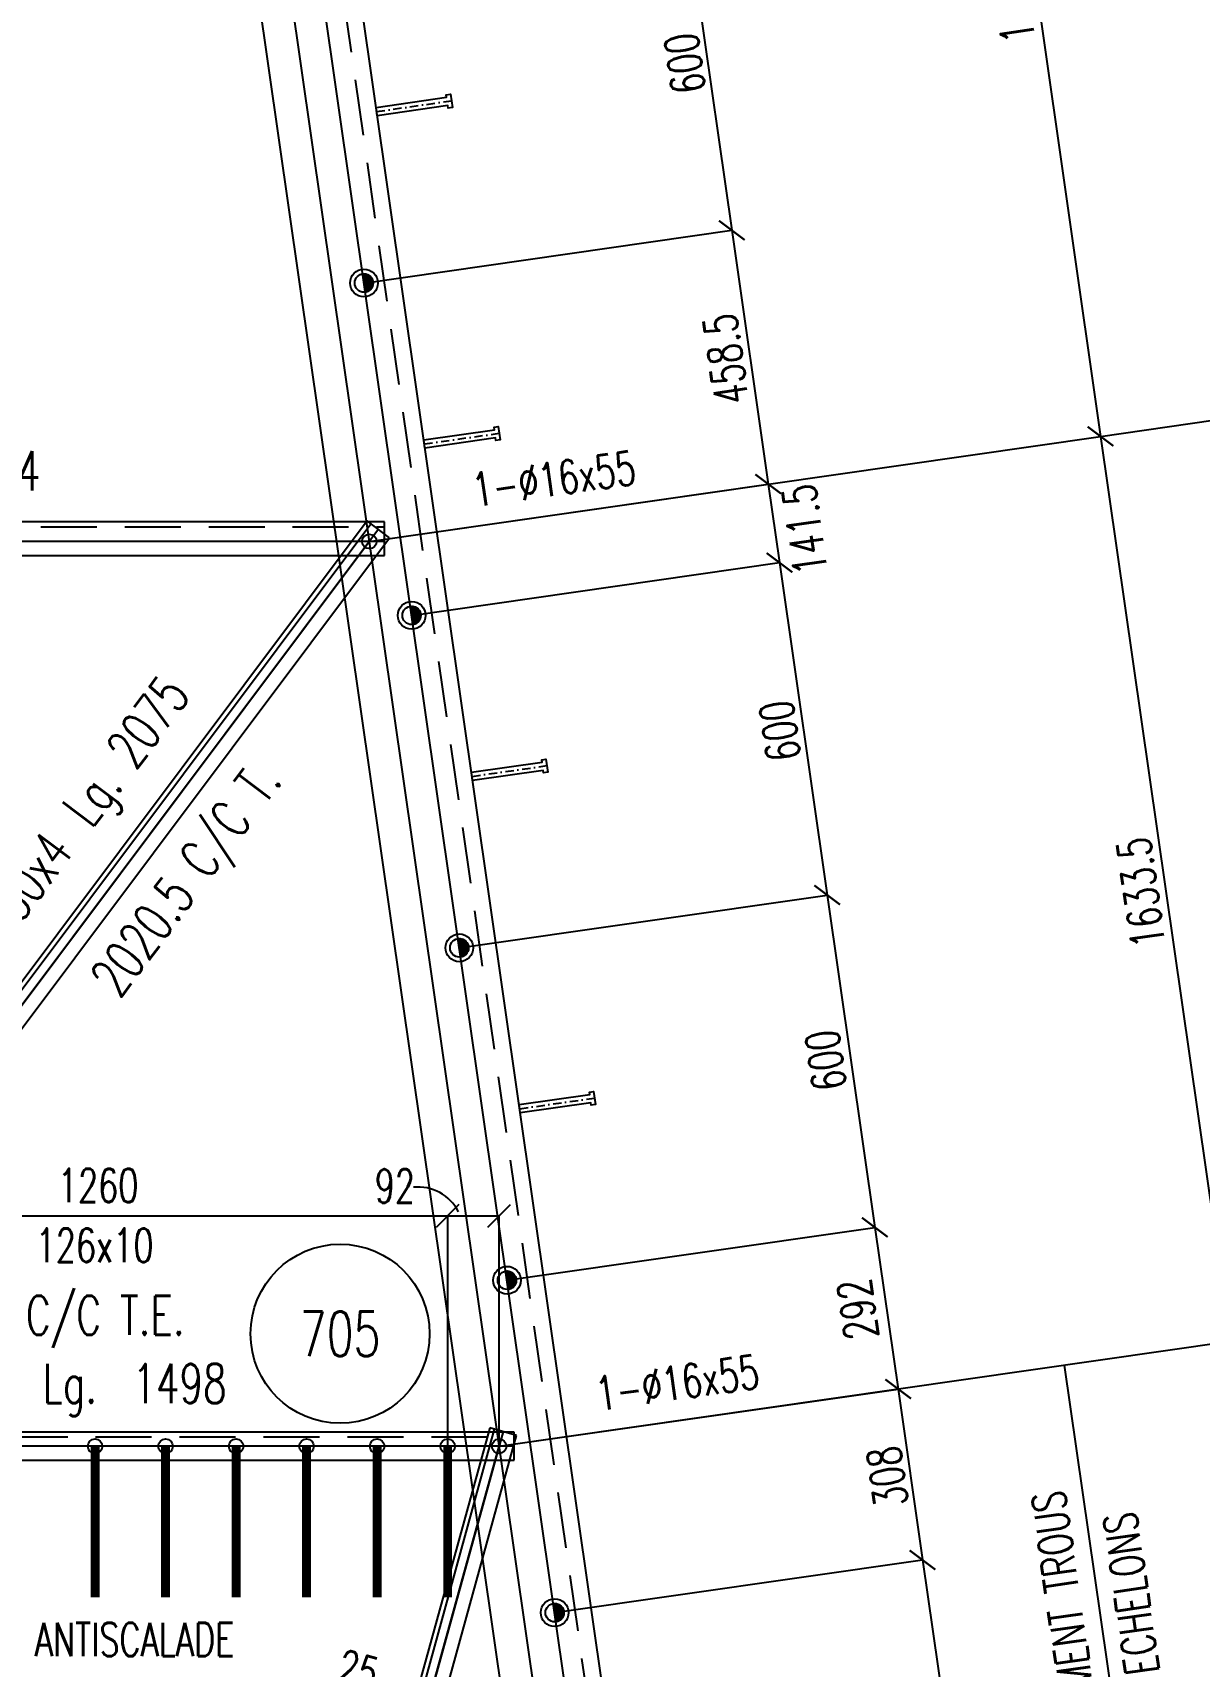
# Model space of a CAD drawing. Extents: x 125938 to 142158, y -59241 to -47761.
# Drawn here: x 133709 to 135794, y -54515 to -51596 of the extents above; entities that cross this region are included whole.
import ezdxf
from ezdxf.enums import TextEntityAlignment as Align

# ---------------------------------------------------------------- set-up
doc = ezdxf.new("R2010")
doc.units = 0
doc.header["$LTSCALE"] = 200
doc.header["$MEASUREMENT"] = 0
doc.linetypes.add('DASHDOT', pattern=[1, 0.5, -0.25, 0, -0.25])
doc.linetypes.add('DASHED', pattern=[0.75, 0.5, -0.25])
doc.layers.get('0').update_dxf_attribs({"linetype": 'CONTINUOUS'})
doc.layers.get('DEFPOINTS').update_dxf_attribs({"linetype": 'CONTINUOUS'})
for name, color, linetype in [('ASSI', 3, 'CONTINUOUS'), ('BOLLINI_1', 7, 'CONTINUOUS'), ('Echelon', 3, 'CONTINUOUS'), ('FORI', 2, 'CONTINUOUS'), ('LINEA_ANG', 2, 'CONTINUOUS'), ('LS', 7, 'CONTINUOUS'), ('MZ', 6, 'DASHDOT'), ('QT_MAL', 7, 'CONTINUOUS'), ('QT_MPR', 7, 'CONTINUOUS'), ('QT_MSP', 7, 'CONTINUOUS'), ('TRAT-Y', 7, 'DASHED')]:
    doc.layers.add(name, color=color, linetype=linetype)
doc.styles.add('QUOTE', font='ROMANS8.SHX', dxfattribs={"width": 0.7})
doc.styles.add('RQL', font='ROMANS8.SHX', dxfattribs={"width": 0.7})
doc.styles.add('RS', font='ROMANS8.shx', dxfattribs={"width": 0.7})
doc.styles.get("Standard").update_dxf_attribs({"font": 'ROMANS8.SHX', "width": 0.7})
doc.dimstyles.new('FRECCE1', dxfattribs={"dimtxt": 60, "dimasz": 6.66, "dimexe": 0, "dimexo": 0, "dimgap": 1, "dimtad": 1, "dimdec": 0, "dimzin": 0, "dimdsep": 46, "dimtxsty": 'RS', "dimblk1": 'QUOTP', "dimblk2": 'QUOTF', "dimsah": 1, "dimcen": 0, "dimclrd": 2, "dimclre": 2, "dimclrt": 7, "dimadec": 0, "dimazin": 0, "dimtfac": 1, "dimtdec": 0, "dimtix": 1, "dimtmove": 2, "dimatfit": 3, "dimldrblk": 'QUOTP', "dimfxl": 1, "dimtolj": 1, "dimtzin": 0, "dimarcsym": 0})
doc.dimstyles.new('TRATTO_20', dxfattribs={"dimscale": 0, "dimtxt": 60, "dimasz": 40, "dimexe": 0, "dimexo": 0, "dimgap": 10, "dimtad": 1, "dimrnd": 0.5, "dimdsep": 46, "dimtxsty": 'RS', "dimblk1": 'OBLIQUE', "dimblk2": 'OBLIQUE', "dimsah": 1, "dimcen": 0.09, "dimclrd": 2, "dimclre": 2, "dimclrt": 7, "dimadec": 0, "dimazin": 0, "dimtfac": 1, "dimtix": 1, "dimtmove": 2, "dimatfit": 3, "dimfxl": 1, "dimtolj": 1, "dimtzin": 0, "dimarcsym": 0})

# ---------------------------------------------------------------- blocks, each defined once
blk = doc.blocks.new('ASSE98')
blk.add_line((0, 0), (1, 0))
at = {"color": 7, "style": 'QUOTE', "width": 0.5, "flags": 1}
for tag, p in [('TI', (1.38308, 6.82731)), ('DI_S', (1.38308, 6.42178)), ('D_S', (1.38308, 6.02092)), ('E_S', (1.38308, 5.68065)), ('NFORI', (1.36454, 5.29792)), ('ALAR', (1.36349, 4.93246)), ('FAM', (1.3775, 4.54645)), ('ALA', (1.38308, 4.19257)), ('DISP2', (1.38308, 3.84971)), ('DISP1', (1.38308, 3.50686)), ('PINZAF', (1.38308, 3.164)), ('PINZAI', (1.38308, 2.82114)), ('TRP', (1.38308, 2.47829)), ('NP', (1.38308, 2.13543)), ('SV', (1.38308, 1.79257)), ('PESO', (1.38308, 1.44971)), ('QUA', (1.38308, 1.10686)), ('LUN', (1.38308, 0.764)), ('PROF', (1.38308, 0.42114)), ('POS', (1.38308, 0.07829))]:
    blk.add_attdef(tag, p, '', height=0.2, dxfattribs=at)
at = {"color": 7, "flags": 1}
for tag, p in [('LAV1', (3.07431, 6.82847)), ('LAV2', (3.07431, 6.49513)), ('LAV3', (3.07431, 6.1618)), ('LAV4', (3.07431, 5.82847)), ('LAV5', (3.07431, 5.49513)), ('LAV6', (3.07431, 5.1618)), ('LAV7', (3.07431, 4.82847)), ('LAV8', (3.07431, 4.49513)), ('LAV9', (3.07431, 4.1618)), ('LAV10', (3.07431, 3.82847))]:
    blk.add_attdef(tag, p, '', height=0.2, dxfattribs=at)
blk = doc.blocks.new('16')
blk.add_circle((0, 0), 1)
blk = doc.blocks.new('_OBLIQUE')
at = {"color": 0, "linetype": 'ByBlock'}
blk.add_line((-0.5, -0.5), (0.5, 0.5), dxfattribs=at)
blk = doc.blocks.new('*D32')
at = {"layer": 'DEFPOINTS', "color": 0, "transparency": 16777216}
for p in [(134078.4, -50888.3), (135617, -52317.5), (134310.4, -52505)]:
    blk.add_point(p, dxfattribs=at)
at = {"layer": 'QT_MPR', "color": 2, "lineweight": -2, "transparency": 16777216}
for p, q in [((134078.4, -50888.3), (135385, -50700.8)), ((135385, -50700.8), (135617, -52317.5)), ((134310.4, -52505), (135617, -52317.5))]:
    blk.add_line(p, q, dxfattribs=at)
at = {"layer": 'QT_MPR', "color": 2, "lineweight": -2, "transparency": 16777216, "xscale": 40, "yscale": 40, "zscale": 40}
for p, rotation in [((135385, -50700.8), 98.1661567056759), ((135617, -52317.5), 278.1661567056759)]:
    blk.add_blockref('_OBLIQUE', p, dxfattribs=dict(at, rotation=rotation))
at = {"layer": 'QT_MPR', "color": 7, "transparency": 16777216, "insert": (135456.8, -51515.9), "char_height": 60, "attachment_point": 5, "rotation": 98.1662, "style": 'RS'}
blk.add_mtext('\\A1;1633.5', dxfattribs=at)
blk = doc.blocks.new('*D34')
at = {"layer": 'DEFPOINTS', "color": 0, "transparency": 16777216}
for p in [(134310.4, -52505), (135849, -53934.2), (134542.4, -54121.7)]:
    blk.add_point(p, dxfattribs=at)
at = {"layer": 'QT_MPR', "color": 2, "lineweight": -2, "transparency": 16777216}
for p, q in [((134310.4, -52505), (135617, -52317.5)), ((135617, -52317.5), (135849, -53934.2)), ((134542.4, -54121.7), (135849, -53934.2))]:
    blk.add_line(p, q, dxfattribs=at)
at = {"layer": 'QT_MPR', "color": 2, "lineweight": -2, "transparency": 16777216, "xscale": 40, "yscale": 40, "zscale": 40}
for p, rotation in [((135617, -52317.5), 98.1661567056759), ((135849, -53934.2), 278.1661567056759)]:
    blk.add_blockref('_OBLIQUE', p, dxfattribs=dict(at, rotation=rotation))
at = {"layer": 'QT_MPR', "color": 7, "transparency": 16777216, "insert": (135689.1, -53132.5), "char_height": 60, "attachment_point": 5, "rotation": 98.1662, "style": 'RS'}
blk.add_mtext('\\A1;1633.5', dxfattribs=at)
blk = doc.blocks.new('*D37')
at = {"layer": 'DEFPOINTS', "color": 0, "transparency": 16777216}
for p in [(134542.4, -54121.7), (136081, -55551), (134774.4, -55738.5)]:
    blk.add_point(p, dxfattribs=at)
at = {"layer": 'QT_MPR', "color": 2, "lineweight": -2, "transparency": 16777216}
for p, q in [((134542.4, -54121.7), (135849, -53934.2)), ((135849, -53934.2), (136081, -55551)), ((134774.4, -55738.5), (136081, -55551))]:
    blk.add_line(p, q, dxfattribs=at)
at = {"layer": 'QT_MPR', "color": 2, "lineweight": -2, "transparency": 16777216, "xscale": 40, "yscale": 40, "zscale": 40}
for p, rotation in [((135849, -53934.2), 98.1661567056759), ((136081, -55551), 278.1661567056759)]:
    blk.add_blockref('_OBLIQUE', p, dxfattribs=dict(at, rotation=rotation))
at = {"layer": 'QT_MPR', "color": 7, "transparency": 16777216, "insert": (135916.9, -54754.4), "char_height": 60, "attachment_point": 5, "rotation": 98.1662, "style": 'RS'}
blk.add_mtext('\\A1;1633', dxfattribs=at)
blk = doc.blocks.new('*D58')
at = {"layer": 'DEFPOINTS', "color": 0, "transparency": 16777216}
for p in [(133098.3, -54121.7), (134095.9, -55738.5), (133540.2, -56081.4)]:
    blk.add_point(p, dxfattribs=at)
at = {"layer": 'QT_MPR', "color": 2, "lineweight": -2, "transparency": 16777216}
for p, q in [((133098.3, -54121.7), (132542.6, -54464.6)), ((132542.6, -54464.6), (133540.2, -56081.4)), ((134095.9, -55738.5), (133540.2, -56081.4))]:
    blk.add_line(p, q, dxfattribs=at)
at = {"layer": 'QT_MPR', "color": 2, "lineweight": -2, "transparency": 16777216, "xscale": 40, "yscale": 40, "zscale": 40}
for p, rotation in [((132542.6, -54464.6), 121.6765376083248), ((133540.2, -56081.4), 301.6765376083248)]:
    blk.add_blockref('_OBLIQUE', p, dxfattribs=dict(at, rotation=rotation))
at = {"layer": 'QT_MPR', "color": 7, "transparency": 16777216, "insert": (133077, -55237.6), "char_height": 60, "attachment_point": 5, "rotation": 301.6765, "style": 'RS'}
blk.add_mtext('\\A1;1900', dxfattribs=at)
blk = doc.blocks.new('xxx')
blk.add_circle((0, 0), 8)
at = {"color": 3, "style": 'RQL', "width": 0.7}
blk.add_attdef('POS', text='', height=4, dxfattribs=at).set_placement((0, 0), align=Align.MIDDLE)
at = {"color": 3, "style": 'RQL', "width": 0.7, "flags": 1}
blk.add_attdef('POS1', (-0.39, -5.42), '', height=2, dxfattribs=at)
at = {"style": 'RQL', "width": 0.7, "flags": 1}
blk.add_attdef('TIPO', (-0.39, -8.66), '', height=2, dxfattribs=at)
blk = doc.blocks.new('*D65')
at = {"layer": 'DEFPOINTS', "color": 0, "transparency": 16777216}
for p in [(136865.1, -49271.5), (138158.2, -49271.5), (135063, -57355.2)]:
    blk.add_point(p, dxfattribs=at)
at = {"layer": 'LS', "color": 2, "lineweight": -2, "transparency": 16777216}
for p, q in [((136865.1, -49271.5), (138158.2, -49271.5)), ((138158.2, -57355.2), (138158.2, -49271.5)), ((135063, -57355.2), (138158.2, -57355.2))]:
    blk.add_line(p, q, dxfattribs=at)
at = {"layer": 'LS', "color": 2, "lineweight": -2, "transparency": 16777216, "xscale": 40, "yscale": 40, "zscale": 40}
for p, rotation in [((138158.2, -49271.5), 90), ((138158.2, -57355.2), 270)]:
    blk.add_blockref('_OBLIQUE', p, dxfattribs=dict(at, rotation=rotation))
at = {"layer": 'LS', "color": 7, "transparency": 16777216, "insert": (138118.2, -53313.4), "char_height": 60, "attachment_point": 5, "rotation": 90, "style": 'RS'}
blk.add_mtext('\\A1;8000', dxfattribs=at)
blk = doc.blocks.new('bull')
at = {"style": 'RS', "width": 0.7, "flags": 1}
for tag, p in [('NN', (-12.25, 0)), ('DIAMETRO', (0, -4.86)), ('SERRAGGIO', (0, -9.71)), ('LUNGHEZZA', (0, -14.57)), ('NB', (0, -19.43)), ('TIPO', (0, -24.12)), ('EL', (-0.14, -29))]:
    blk.add_attdef(tag, p, '', height=3, dxfattribs=at)
at = {"style": 'RS', "width": 0.7}
blk.add_attdef('BULLONE', (0, 0), '', height=3, dxfattribs=at)
blk = doc.blocks.new('*D113')
at = {"layer": 'DEFPOINTS', "color": 0, "transparency": 16777216}
for p in [(134450.4, -53710.1), (133190.3, -54121.7), (134450.4, -54121.7)]:
    blk.add_point(p, dxfattribs=at)
at = {"layer": 'QT_MPR', "color": 2, "lineweight": -2, "transparency": 16777216}
for p, q in [((133190.3, -54121.7), (133190.3, -53710.1)), ((133190.3, -53710.1), (134450.4, -53710.1)), ((134450.4, -54121.7), (134450.4, -53710.1))]:
    blk.add_line(p, q, dxfattribs=at)
at = {"layer": 'QT_MPR', "color": 2, "lineweight": -2, "transparency": 16777216, "xscale": 40, "yscale": 40, "zscale": 40, "rotation": 180}
blk.add_blockref('_OBLIQUE', (133190.3, -53710.1), dxfattribs=at)
at = {"layer": 'QT_MPR', "color": 2, "lineweight": -2, "transparency": 16777216, "xscale": 40, "yscale": 40, "zscale": 40}
blk.add_blockref('_OBLIQUE', (134450.4, -53710.1), dxfattribs=at)
at = {"layer": 'QT_MPR', "color": 7, "transparency": 16777216, "insert": (133819.4, -53762.7), "char_height": 60, "attachment_point": 5, "style": 'RS'}
blk.add_mtext('\\A1;126x10', dxfattribs=at)
blk = doc.blocks.new('*D112')
at = {"layer": 'DEFPOINTS', "color": 0, "transparency": 16777216}
for p in [(134450.4, -53710.1), (133190.3, -54121.7), (134450.4, -54121.7)]:
    blk.add_point(p, dxfattribs=at)
at = {"layer": 'QT_MPR', "color": 2, "lineweight": -2, "transparency": 16777216}
for p, q in [((133190.3, -54121.7), (133190.3, -53710.1)), ((133190.3, -53710.1), (134450.4, -53710.1)), ((134450.4, -54121.7), (134450.4, -53710.1))]:
    blk.add_line(p, q, dxfattribs=at)
at = {"layer": 'QT_MPR', "color": 2, "lineweight": -2, "transparency": 16777216, "xscale": 40, "yscale": 40, "zscale": 40, "rotation": 180}
blk.add_blockref('_OBLIQUE', (133190.3, -53710.1), dxfattribs=at)
at = {"layer": 'QT_MPR', "color": 2, "lineweight": -2, "transparency": 16777216, "xscale": 40, "yscale": 40, "zscale": 40}
blk.add_blockref('_OBLIQUE', (134450.4, -53710.1), dxfattribs=at)
at = {"layer": 'QT_MPR', "color": 7, "transparency": 16777216, "insert": (133825.8, -53655.9), "char_height": 60, "attachment_point": 5, "style": 'RS'}
blk.add_mtext('\\A1;1260', dxfattribs=at)
blk = doc.blocks.new('*D115')
at = {"layer": 'DEFPOINTS', "color": 0, "transparency": 16777216}
for p in [(134542.4, -53710.1), (134450.4, -54121.7), (134542.4, -54121.7)]:
    blk.add_point(p, dxfattribs=at)
at = {"layer": 'QT_MPR', "color": 2, "lineweight": -2, "transparency": 16777216}
for p, q in [((134450.4, -54121.7), (134450.4, -53710.1)), ((134450.4, -53710.1), (134542.4, -53710.1)), ((134542.4, -54121.7), (134542.4, -53710.1))]:
    blk.add_line(p, q, dxfattribs=at)
at = {"layer": 'QT_MPR', "color": 2, "lineweight": -2, "transparency": 16777216, "xscale": 40, "yscale": 40, "zscale": 40, "rotation": 180}
blk.add_blockref('_OBLIQUE', (134450.4, -53710.1), dxfattribs=at)
at = {"layer": 'QT_MPR', "color": 2, "lineweight": -2, "transparency": 16777216, "xscale": 40, "yscale": 40, "zscale": 40}
blk.add_blockref('_OBLIQUE', (134542.4, -53710.1), dxfattribs=at)
at = {"layer": 'QT_MPR', "color": 7, "transparency": 16777216, "insert": (134356, -53656.9), "char_height": 60, "attachment_point": 5, "style": 'RS'}
blk.add_mtext('\\A1;92', dxfattribs=at)
blk = doc.blocks.new('P20')
at = {"color": 0}
for p, q in [((0, 0.98), (0.02, 1)), ((0, 0.94), (0.06, 1)), ((1, -0.01), (0, 0.99)), ((0, 0.89), (0.1, 0.99)), ((0, 0.85), (0.14, 0.99)), ((0, 0.8), (0.18, 0.98)), ((0, 0.76), (0.22, 0.98)), ((0, 0.71), (0.25, 0.97)), ((0, 0.67), (0.29, 0.96)), ((1, -0.05), (0, 0.95)), ((0, 0.62), (0.32, 0.95)), ((0, 0.58), (0.36, 0.93)), ((0, 0.53), (0.39, 0.92)), ((0, 0.49), (0.42, 0.91)), ((1, -0.09), (0, 0.9)), ((0, 0.44), (0.45, 0.89)), ((0, 0.4), (0.48, 0.88)), ((0.99, -0.13), (0, 0.86)), ((0, 0.35), (0.51, 0.86)), ((0, 0.31), (0.54, 0.84)), ((0, 0.26), (0.56, 0.83)), ((0.99, -0.17), (0, 0.81)), ((0, 0.22), (0.59, 0.81)), ((0, 0.17), (0.61, 0.79)), ((0.98, -0.21), (0, 0.77)), ((0, 0.13), (0.64, 0.77)), ((0, 0.08), (0.66, 0.75)), ((0, 0.04), (0.69, 0.73)), ((0.97, -0.25), (0, 0.72)), ((0, -0.01), (0.71, 0.7)), ((0.96, -0.28), (0, 0.68)), ((0, -0.05), (0.73, 0.68)), ((0, -0.1), (0.75, 0.66)), ((0.95, -0.32), (0, 0.63)), ((0, -0.14), (0.77, 0.63)), ((0, -0.19), (0.79, 0.61)), ((0.94, -0.35), (0, 0.59)), ((0, -0.23), (0.81, 0.58)), ((0, -0.28), (0.83, 0.56)), ((0.92, -0.38), (0, 0.54)), ((0, -0.32), (0.85, 0.53)), ((0.91, -0.41), (0, 0.5)), ((0, -0.36), (0.87, 0.5)), ((0, -0.41), (0.88, 0.47)), ((0.9, -0.44), (0, 0.45)), ((0, -0.45), (0.9, 0.44)), ((0.88, -0.47), (0, 0.41)), ((0, -0.5), (0.91, 0.41)), ((0, -0.54), (0.92, 0.38)), ((0.87, -0.5), (0, 0.36)), ((0, -0.59), (0.94, 0.35)), ((0.85, -0.53), (0, 0.32)), ((0, -0.63), (0.95, 0.31)), ((0, -0.68), (0.96, 0.28)), ((0.83, -0.56), (0, 0.27)), ((0, -0.72), (0.97, 0.25)), ((0.81, -0.58), (0, 0.23)), ((0, -0.77), (0.98, 0.21)), ((0.79, -0.61), (0, 0.18)), ((0, -0.81), (0.99, 0.17)), ((0.77, -0.63), (0, 0.14)), ((0, -0.86), (0.99, 0.13)), ((0.75, -0.66), (0, 0.09)), ((0, -0.9), (1, 0.09)), ((0.73, -0.68), (0, 0.05)), ((0, -0.95), (1, 0.05)), ((0.71, -0.7), (0, 0.01)), ((0, -0.99), (1, 0.01)), ((1, 0.04), (0.04, 1)), ((1, 0.09), (0.09, 1)), ((0.99, 0.14), (0.14, 0.99)), ((0.98, 0.19), (0.19, 0.98)), ((0.97, 0.25), (0.25, 0.97)), ((0.95, 0.31), (0.31, 0.95)), ((0.92, 0.38), (0.38, 0.92)), ((0.88, 0.47), (0.47, 0.88)), ((0.81, 0.59), (0.59, 0.81)), ((0.69, -0.73), (0, -0.04)), ((0.66, -0.75), (0, -0.08)), ((0.64, -0.77), (0, -0.13)), ((0.61, -0.79), (0, -0.17)), ((0.59, -0.81), (0, -0.22)), ((0.56, -0.83), (0, -0.26)), ((0.54, -0.84), (0, -0.31)), ((0.51, -0.86), (0, -0.35)), ((0.48, -0.88), (0, -0.4)), ((0.45, -0.89), (0, -0.44)), ((0.42, -0.91), (0, -0.49)), ((0.39, -0.92), (0, -0.53)), ((0.36, -0.93), (0, -0.58)), ((0.32, -0.95), (0, -0.62)), ((0.29, -0.96), (0, -0.67)), ((0.25, -0.97), (0, -0.71)), ((0.22, -0.98), (0, -0.76)), ((0.18, -0.98), (0, -0.8)), ((0.14, -0.99), (0, -0.85)), ((0.1, -0.99), (0, -0.89)), ((0.04, -1), (1, -0.04)), ((0.09, -1), (1, -0.09)), ((0.14, -0.99), (0.99, -0.14)), ((0.19, -0.98), (0.98, -0.19)), ((0.25, -0.97), (0.97, -0.25)), ((0.31, -0.95), (0.95, -0.31)), ((0.38, -0.92), (0.92, -0.38)), ((0.47, -0.88), (0.88, -0.47)), ((0.59, -0.81), (0.81, -0.59))]:
    blk.add_line(p, q, dxfattribs=at)
for radius in [1.5, 1]:
    blk.add_circle((0, 0), radius)
blk = doc.blocks.new('A$C6E393FD9')
at = {"layer": 'Echelon'}
blk.add_lwpolyline([(2.5, 0), (0, 19.8), (168.6, 41.4), (167.9, 47.2), (177.8, 48.5), (181.8, 17.1), (171.9, 15.8), (171.2, 21.6), (2.5, 0)], close=True, dxfattribs=at)
at = {"layer": 'MZ', "ltscale": 0.2}
blk.add_line((1.3, 9.9), (179.8, 32.8), dxfattribs=at)
blk = doc.blocks.new('*D130')
at = {"layer": 'DEFPOINTS', "color": 0, "transparency": 16777216}
for p in [(134215.5, -51449.5), (134958, -51949.1), (134300.7, -52043.4)]:
    blk.add_point(p, dxfattribs=at)
at = {"layer": 'QT_MSP', "color": 2, "lineweight": -2, "transparency": 16777216}
for p, q in [((134215.5, -51449.5), (134872.8, -51355.2)), ((134872.8, -51355.2), (134958, -51949.1)), ((134300.7, -52043.4), (134958, -51949.1))]:
    blk.add_line(p, q, dxfattribs=at)
at = {"layer": 'QT_MSP', "color": 2, "lineweight": -2, "transparency": 16777216, "xscale": 40, "yscale": 40, "zscale": 40}
for p, rotation in [((134872.8, -51355.2), 98.1661567056759), ((134958, -51949.1), 278.1661567056759)]:
    blk.add_blockref('_OBLIQUE', p, dxfattribs=dict(at, rotation=rotation))
at = {"layer": 'QT_MSP', "color": 7, "transparency": 16777216, "insert": (134874.2, -51651.2), "char_height": 60, "attachment_point": 5, "rotation": 98.1662, "style": 'RS'}
blk.add_mtext('\\A1;600', dxfattribs=at)
blk = doc.blocks.new('*D129')
at = {"layer": 'DEFPOINTS', "color": 0, "transparency": 16777216}
for p in [(134300.7, -52043.4), (135023.1, -52402.7), (134310.4, -52505)]:
    blk.add_point(p, dxfattribs=at)
at = {"layer": 'QT_MSP', "color": 2, "lineweight": -2, "transparency": 16777216}
for p, q in [((134300.7, -52043.4), (134958, -51949.1)), ((134958, -51949.1), (135023.1, -52402.7)), ((134310.4, -52505), (135023.1, -52402.7))]:
    blk.add_line(p, q, dxfattribs=at)
at = {"layer": 'QT_MSP', "color": 2, "lineweight": -2, "transparency": 16777216, "xscale": 40, "yscale": 40, "zscale": 40}
for p, rotation in [((134958, -51949.1), 98.1661567056759), ((135023.1, -52402.7), 278.1661567056759)]:
    blk.add_blockref('_OBLIQUE', p, dxfattribs=dict(at, rotation=rotation))
at = {"layer": 'QT_MSP', "color": 7, "transparency": 16777216, "insert": (134947.3, -52179.3), "char_height": 60, "attachment_point": 5, "rotation": 98.1662, "style": 'RS'}
blk.add_mtext('\\A1;458.5', dxfattribs=at)
blk = doc.blocks.new('*D139')
at = {"layer": 'DEFPOINTS', "color": 0, "transparency": 16777216}
for p in [(134310.4, -52505), (135043.2, -52543), (134386, -52637.3)]:
    blk.add_point(p, dxfattribs=at)
at = {"layer": 'QT_MSP', "color": 2, "lineweight": -2, "transparency": 16777216}
for p, q in [((134310.4, -52505), (135023.1, -52402.7)), ((135023.1, -52402.7), (135043.2, -52543)), ((134386, -52637.3), (135043.2, -52543))]:
    blk.add_line(p, q, dxfattribs=at)
at = {"layer": 'QT_MSP', "color": 2, "lineweight": -2, "transparency": 16777216, "xscale": 40, "yscale": 40, "zscale": 40}
for p, rotation in [((135023.1, -52402.7), 98.1661567056759), ((135043.2, -52543), 278.1661567056759)]:
    blk.add_blockref('_OBLIQUE', p, dxfattribs=dict(at, rotation=rotation))
at = {"layer": 'QT_MSP', "color": 7, "transparency": 16777216, "insert": (135088.5, -52483.8), "char_height": 60, "attachment_point": 5, "rotation": 98.1662, "style": 'RS'}
blk.add_mtext('\\A1;141.5', dxfattribs=at)
blk = doc.blocks.new('*D138')
at = {"layer": 'DEFPOINTS', "color": 0, "transparency": 16777216}
for p in [(134386, -52637.3), (135128.5, -53136.9), (134471.2, -53231.2)]:
    blk.add_point(p, dxfattribs=at)
at = {"layer": 'QT_MSP', "color": 2, "lineweight": -2, "transparency": 16777216}
for p, q in [((134386, -52637.3), (135043.2, -52543)), ((135043.2, -52543), (135128.5, -53136.9)), ((134471.2, -53231.2), (135128.5, -53136.9))]:
    blk.add_line(p, q, dxfattribs=at)
at = {"layer": 'QT_MSP', "color": 2, "lineweight": -2, "transparency": 16777216, "xscale": 40, "yscale": 40, "zscale": 40}
for p, rotation in [((135043.2, -52543), 98.1661567056759), ((135128.5, -53136.9), 278.1661567056759)]:
    blk.add_blockref('_OBLIQUE', p, dxfattribs=dict(at, rotation=rotation))
at = {"layer": 'QT_MSP', "color": 7, "transparency": 16777216, "insert": (135044.1, -52843.7), "char_height": 60, "attachment_point": 5, "rotation": 98.1662, "style": 'RS'}
blk.add_mtext('\\A1;600', dxfattribs=at)
blk = doc.blocks.new('*D137')
at = {"layer": 'DEFPOINTS', "color": 0, "transparency": 16777216}
for p in [(134471.2, -53231.2), (135213.7, -53730.8), (134556.4, -53825.2)]:
    blk.add_point(p, dxfattribs=at)
at = {"layer": 'QT_MSP', "color": 2, "lineweight": -2, "transparency": 16777216}
for p, q in [((134471.2, -53231.2), (135128.5, -53136.9)), ((135128.5, -53136.9), (135213.7, -53730.8)), ((134556.4, -53825.2), (135213.7, -53730.8))]:
    blk.add_line(p, q, dxfattribs=at)
at = {"layer": 'QT_MSP', "color": 2, "lineweight": -2, "transparency": 16777216, "xscale": 40, "yscale": 40, "zscale": 40}
for p, rotation in [((135128.5, -53136.9), 98.1661567056759), ((135213.7, -53730.8), 278.1661567056759)]:
    blk.add_blockref('_OBLIQUE', p, dxfattribs=dict(at, rotation=rotation))
at = {"layer": 'QT_MSP', "color": 7, "transparency": 16777216, "insert": (135126, -53432.4), "char_height": 60, "attachment_point": 5, "rotation": 98.1662, "style": 'RS'}
blk.add_mtext('\\A1;600', dxfattribs=at)
blk = doc.blocks.new('*D140')
at = {"layer": 'DEFPOINTS', "color": 0, "transparency": 16777216}
for p in [(134556.4, -53825.2), (135255.1, -54019.5), (134542.4, -54121.7)]:
    blk.add_point(p, dxfattribs=at)
at = {"layer": 'QT_MSP', "color": 2, "lineweight": -2, "transparency": 16777216}
for p, q in [((134556.4, -53825.2), (135213.7, -53730.8)), ((135213.7, -53730.8), (135255.1, -54019.5)), ((134542.4, -54121.7), (135255.1, -54019.5))]:
    blk.add_line(p, q, dxfattribs=at)
at = {"layer": 'QT_MSP', "color": 2, "lineweight": -2, "transparency": 16777216, "xscale": 40, "yscale": 40, "zscale": 40}
for p, rotation in [((135213.7, -53730.8), 98.1661567056759), ((135255.1, -54019.5), 278.1661567056759)]:
    blk.add_blockref('_OBLIQUE', p, dxfattribs=dict(at, rotation=rotation))
at = {"layer": 'QT_MSP', "color": 7, "transparency": 16777216, "insert": (135183.2, -53877.1), "char_height": 60, "attachment_point": 5, "rotation": 98.1662, "style": 'RS'}
blk.add_mtext('\\A1;292', dxfattribs=at)
blk = doc.blocks.new('*D147')
at = {"layer": 'DEFPOINTS', "color": 0, "transparency": 16777216}
for p in [(134542.4, -54121.7), (135298.9, -54324.8), (134641.6, -54419.1)]:
    blk.add_point(p, dxfattribs=at)
at = {"layer": 'QT_MSP', "color": 2, "lineweight": -2, "transparency": 16777216}
for p, q in [((134542.4, -54121.7), (135255.1, -54019.5)), ((135255.1, -54019.5), (135298.9, -54324.8)), ((134641.6, -54419.1), (135298.9, -54324.8))]:
    blk.add_line(p, q, dxfattribs=at)
at = {"layer": 'QT_MSP', "color": 2, "lineweight": -2, "transparency": 16777216, "xscale": 40, "yscale": 40, "zscale": 40}
for p, rotation in [((135255.1, -54019.5), 98.1661567056759), ((135298.9, -54324.8), 278.1661567056759)]:
    blk.add_blockref('_OBLIQUE', p, dxfattribs=dict(at, rotation=rotation))
at = {"layer": 'QT_MSP', "color": 7, "transparency": 16777216, "insert": (135236.1, -54176.1), "char_height": 60, "attachment_point": 5, "rotation": 98.1662, "style": 'RS'}
blk.add_mtext('\\A1;308', dxfattribs=at)
blk = doc.blocks.new('*D146')
at = {"layer": 'DEFPOINTS', "color": 0, "transparency": 16777216}
for p in [(134641.6, -54419.1), (135384.1, -54918.7), (134726.9, -55013)]:
    blk.add_point(p, dxfattribs=at)
at = {"layer": 'QT_MSP', "color": 2, "lineweight": -2, "transparency": 16777216}
for p, q in [((134641.6, -54419.1), (135298.9, -54324.8)), ((135298.9, -54324.8), (135384.1, -54918.7)), ((134726.9, -55013), (135384.1, -54918.7))]:
    blk.add_line(p, q, dxfattribs=at)
at = {"layer": 'QT_MSP', "color": 2, "lineweight": -2, "transparency": 16777216, "xscale": 40, "yscale": 40, "zscale": 40}
for p, rotation in [((135298.9, -54324.8), 98.1661567056759), ((135384.1, -54918.7), 278.1661567056759)]:
    blk.add_blockref('_OBLIQUE', p, dxfattribs=dict(at, rotation=rotation))
at = {"layer": 'QT_MSP', "color": 7, "transparency": 16777216, "insert": (135296.3, -54618.6), "char_height": 60, "attachment_point": 5, "rotation": 98.1662, "style": 'RS'}
blk.add_mtext('\\A1;600', dxfattribs=at)
blk = doc.blocks.new('QUOTP')
at = {"layer": 'ASSI', "color": 2}
blk.add_lwpolyline([(-0.53, 0, 1.07, 1.07, 1), (0.53, 0, 1.07, 1.07, 1)], format="xyseb", close=True, dxfattribs=at)
blk = doc.blocks.new('QUOTF')
at = {"layer": 'LS', "color": 2}
blk.add_line((7.5, 0), (25.5, 0), dxfattribs=at)
blk.add_solid([(7.5, 2.25), (0, 0), (7.5, -2.25)], dxfattribs=at)
blk = doc.blocks.new('*D189')
at = {"layer": 'DEFPOINTS', "color": 0, "transparency": 16777216}
for p in [(134387.5, -54588.7), (134387.5, -54588.7), (134411.6, -54595.3)]:
    blk.add_point(p, dxfattribs=at)
at = {"layer": 'QT_MAL', "color": 2, "lineweight": -2, "transparency": 16777216}
blk.add_line((134405.2, -54593.6), (134393.9, -54590.5), dxfattribs=at)
at = {"layer": 'QT_MAL', "color": 2, "lineweight": -2, "transparency": 16777216, "xscale": 6.66, "yscale": 6.66, "zscale": 6.66}
for name, p, rotation in [('QUOTF', (134387.5, -54588.7), 164.5620373843472), ('QUOTP', (134411.6, -54595.3), 344.5620373843472)]:
    blk.add_blockref(name, p, dxfattribs=dict(at, rotation=rotation))
at = {"layer": 'QT_MAL', "color": 7, "transparency": 16777216, "insert": (134289.9, -54522.5), "char_height": 60, "attachment_point": 5, "rotation": 344.562, "style": 'RS'}
blk.add_mtext('\\A1;25', dxfattribs=at)

msp = doc.modelspace()

# ---------------------------------------------------------------- linework, layer by layer
at = {"layer": 'LINEA_ANG'}
for p, q in [((135079.295, -57004.325), (133888.537, -48706.326)), ((133710.363, -48731.894), (134901.12, -57029.893)), ((134337.395, -52470.004), (132073.395, -52470.004)), ((134306.589, -52468.405), (133061.9, -54128.639)), ((133068.701, -54133.738), (134313.39, -52473.504)), ((134346.594, -52498.397), (134306.589, -52468.405)), ((134337.395, -52530.004), (134337.395, -52470.004)), ((133101.906, -54158.631), (134346.594, -52498.397)), ((132073.395, -52530.004), (134337.395, -52530.004)), ((134569.395, -54096.737), (133071.395, -54096.737)), ((134525.485, -54089.056), (134064.701, -55757.6)), ((134533.678, -54091.319), (134072.895, -55759.863)), ((134112.897, -55770.91), (134573.681, -54102.366)), ((134573.681, -54102.366), (134525.485, -54089.056)), ((134569.395, -54146.737), (134569.395, -54096.737)), ((133071.395, -54146.737), (134569.395, -54146.737))]:
    msp.add_line(p, q, dxfattribs=at)
at = {"layer": 'LS', "color": 6}
for p, q in [((135155.613, -58000.806), (133823.343, -48716.649)), ((134774.395, -55738.469), (133833.938, -49184.725)), ((134310.395, -52505.004), (132100.72, -52505.004)), ((133098.32, -54121.737), (134310.395, -52505.004)), ((134542.395, -54121.737), (133098.32, -54121.737)), ((134095.92, -55738.469), (134542.395, -54121.737))]:
    msp.add_line(p, q, dxfattribs=at)
at = {"layer": 'LS', "color": 2}
for p, q in [((135617.011, -52317.506), (136923.627, -52130.007)), ((135552.053, -53976.852), (135691.697, -54949.984))]:
    msp.add_line(p, q, dxfattribs=at)
at = {"layer": 'LS', "color": 2, "linetype": 'DASHED', "const_width": 16}
for points in [[(133820.32, -54121.737), (133820.32, -54391.737)], [(134072.32, -54121.737), (134072.32, -54391.737)], [(134324.32, -54121.737), (134324.32, -54391.737)]]:
    msp.add_lwpolyline(points, dxfattribs=at)
at = {"layer": 'LS', "color": 6, "const_width": 16}
for points in [[(133946.32, -54121.737), (133946.32, -54391.737)], [(134198.32, -54121.737), (134198.32, -54391.737)], [(134450.395, -54121.737), (134450.395, -54391.737)]]:
    msp.add_lwpolyline(points, dxfattribs=at)
at = {"layer": 'LS', "color": 6}
msp.add_arc((134397.177, -53740.583), 81.908, 27.416816, 95.633165, dxfattribs=at)
at = {"layer": 'TRAT-Y'}
for p, q in [((133858.842, -48710.587), (135049.599, -57008.586)), ((132073.395, -52479.004), (134337.395, -52479.004)), ((133071.395, -54105.237), (134569.395, -54105.237))]:
    msp.add_line(p, q, dxfattribs=at)

# ---------------------------------------------------------------- block references
at = {"layer": 'ASSI', "xscale": 8383, "rotation": 98.16615670567589}
msp.add_blockref('ASSE98', (135079.295, -57004.325), dxfattribs=at)
at = {"layer": 'ASSI'}
ref = msp.add_blockref('ASSE98', (134099.299, -50871.183), dxfattribs=dict(at, xscale=2609, zscale=2609, rotation=219.2657065363505))
ref.add_attrib('PROF', 'L60x4', (132487.878, -52082.955), dxfattribs={"layer": '0', "color": 2, "height": 70, "rotation": 39.265707, "style": 'QUOTE', "width": 0.7})
ref.add_attrib('LUN', '2609', (132782.29, -51842.276), dxfattribs={"layer": '0', "color": 2, "height": 70, "rotation": 39.265707, "style": 'QUOTE', "width": 0.7})
ref.add_attrib('PESO', '2554.5 C/C T.', (132709.113, -52185.86), dxfattribs={"layer": '0', "color": 2, "height": 70, "rotation": 39.265707, "style": 'QUOTE', "width": 0.7})
ref.add_attrib('SV', 'Lg.', (132683.659, -51922.907), dxfattribs={"layer": '0', "color": 2, "height": 70, "rotation": 39.265707, "style": 'QUOTE', "width": 0.7})
ref = msp.add_blockref('ASSE98', (134337.395, -52505.004), dxfattribs=dict(at, xscale=2264, zscale=2264, rotation=180))
ref.add_attrib('PROF', 'L60x4', (133106.778, -52414.067), dxfattribs={"layer": '0', "color": 2, "height": 70, "style": 'QUOTE', "width": 0.7})
ref.add_attrib('LUN', '2264', (133554.7, -52414.067), dxfattribs={"layer": '0', "color": 2, "height": 70, "style": 'QUOTE', "width": 0.7})
ref.add_attrib('PESO', '2209.5 C/C T.', (133097.756, -52642.28), dxfattribs={"layer": '0', "color": 2, "height": 70, "style": 'QUOTE', "width": 0.7})
ref.add_attrib('SV', 'Lg.', (133389.183, -52414.067), dxfattribs={"layer": '0', "color": 2, "height": 70, "style": 'QUOTE', "width": 0.7})
ref = msp.add_blockref('ASSE98', (134326.591, -52483.401), dxfattribs=dict(at, xscale=2075, zscale=2075, rotation=233.1408630838737))
ref.add_attrib('PROF', 'L50x4', (133665.816, -53217.46), dxfattribs={"layer": '0', "color": 2, "height": 70, "rotation": 53.140863, "style": 'QUOTE', "width": 0.7})
ref.add_attrib('LUN', '2075', (133892.321, -52915.334), dxfattribs={"layer": '0', "color": 2, "height": 70, "rotation": 53.140863, "style": 'QUOTE', "width": 0.7})
ref.add_attrib('PESO', '2020.5 C/C T.', (133863.707, -53323.756), dxfattribs={"layer": '0', "color": 2, "height": 70, "rotation": 53.140863, "style": 'QUOTE', "width": 0.7})
ref.add_attrib('SV', 'Lg.', (133813.946, -53019.876), dxfattribs={"layer": '0', "color": 2, "height": 70, "rotation": 53.140863, "style": 'QUOTE', "width": 0.7})
ref = msp.add_blockref('ASSE98', (134569.395, -54121.737), dxfattribs=dict(at, xscale=1498, zscale=1498, rotation=180))
ref.add_attrib('PROF', 'L50x4', (133455.945, -54044.555), dxfattribs={"layer": '0', "color": 2, "height": 70, "style": 'QUOTE', "width": 0.7})
ref.add_attrib('LUN', '1498', (133887.305, -54044.555), dxfattribs={"layer": '0', "color": 2, "height": 70, "style": 'QUOTE', "width": 0.7})
ref.add_attrib('PESO', '1444 C/C T.E.', (133495.204, -53922.774), dxfattribs={"layer": '0', "color": 2, "height": 70, "style": 'QUOTE', "width": 0.7})
ref.add_attrib('SV', 'Lg.', (133727.05, -54044.555), dxfattribs={"layer": '0', "color": 2, "height": 70, "style": 'QUOTE', "width": 0.7})
ref = msp.add_blockref('ASSE98', (134549.583, -54095.711), dxfattribs=dict(at, xscale=1731, zscale=1731, rotation=254.5620373843472))
ref.add_attrib('PROF', 'L50x4', (134138.539, -55292.252), dxfattribs={"layer": '0', "color": 2, "height": 70, "rotation": 74.562037, "style": 'QUOTE', "width": 0.7})
ref.add_attrib('LUN', '1731', (134252.272, -54880.414), dxfattribs={"layer": '0', "color": 2, "height": 70, "rotation": 74.562037, "style": 'QUOTE', "width": 0.7})
ref.add_attrib('PESO', '1677 C/C T.', (134338.187, -55392.905), dxfattribs={"layer": '0', "color": 2, "height": 70, "rotation": 74.562037, "style": 'QUOTE', "width": 0.7})
ref.add_attrib('SV', 'Lg.', (134211.243, -55028.986), dxfattribs={"layer": '0', "color": 2, "height": 70, "rotation": 74.562037, "style": 'QUOTE', "width": 0.7})
at = {"layer": 'BOLLINI_1', "xscale": 20, "yscale": 20, "zscale": 20}
msp.add_blockref('xxx', (134258.223, -53920.774), dxfattribs=at).add_auto_attribs({'POS': '705'})
at = {"layer": 'FORI', "xscale": 16.5, "yscale": 16.5, "zscale": 16.5, "rotation": 7.543052222774039}
for p in [(134300.73, -52043.406), (134385.957, -52637.322), (134471.183, -53231.238), (134556.41, -53825.154), (134641.636, -54419.07)]:
    msp.add_blockref('P20', p, dxfattribs=at)
at = {"layer": 'FORI', "xscale": 13, "yscale": 13, "zscale": 13}
for p in [(134310.395, -52505.004), (133820.32, -54121.737), (133946.32, -54121.737), (134072.32, -54121.737), (134198.32, -54121.737), (134324.32, -54121.737), (134450.395, -54121.737), (134542.395, -54121.737)]:
    msp.add_blockref('16', p, dxfattribs=at)
at = {"layer": 'LS', "color": 6, "xscale": 0.7500000000000002, "yscale": 0.7500000000000002, "zscale": 0.7500000000000002, "rotation": 0.8689474030065111}
for p in [(134322.608, -51744.525), (134407.834, -52338.442), (134493.061, -52932.358), (134578.288, -53526.274)]:
    msp.add_blockref('A$C6E393FD9', p, dxfattribs=at)
at = {"layer": 'LS', "color": 7, "xscale": 20, "yscale": 20, "zscale": 20}
for p, rotation, values in [((134499.317, -52443.829), 8.166156705675972, {'BULLONE': '1-%%c16x55                '}), ((134719.942, -54058.747), 8.1661567056759, {'BULLONE': '1-%%c16x55               '})]:
    msp.add_blockref('bull', p, dxfattribs=dict(at, rotation=rotation)).add_auto_attribs(values)

# ---------------------------------------------------------------- texts
at = {"layer": 'QT_MPR', "color": 7, "style": 'RS', "width": 0.7}
for s, p in [('SEULEMENT TROUS', (135628.185, -54724.211)), ('POUR ECHELONS', (135748.099, -54707.003))]:
    msp.add_text(s, height=60, rotation=98.166157, dxfattribs=at).set_placement(p)
msp.add_text('N.°11 ANTISCALADE', height=60, dxfattribs=at).set_placement((133532.825, -54497.004))

# ---------------------------------------------------------------- dimensions: what is measured, and where the dimension line sits
at = {"layer": 'LS', "color": 6}
dim = msp.add_linear_dim(base=(138158.214, -49271.539), p1=(135062.969, -57355.202), p2=(136865.139, -49271.539), angle=90, text='8000', dimstyle='TRATTO_20', override={"dimscale": 1}, dxfattribs=at)
dim.commit()
dim.dimension.update_dxf_attribs({"geometry": '*D65', "text_midpoint": (138118.214, -53313.371)})
at = {"layer": 'QT_MAL'}
dim = msp.add_linear_dim(base=(134387.507, -54588.69), p1=(134411.604, -54595.345), p2=(134387.507, -54588.69), angle=344.562037, text='25', dimstyle='FRECCE1', dxfattribs=at)
dim.commit()
dim.dimension.update_dxf_attribs({"geometry": '*D189', "text_midpoint": (134289.912, -54522.501), "dimtype": 160})
at = {"layer": 'QT_MPR'}
for base, p1, p2, angle, text, picture, middle in [((135617.011, -52317.506), (134078.395, -50888.272), (134310.395, -52505.004), 98.166157, '1633.5', '*D32', (135456.82, -51515.932)), ((135849.011, -53934.238), (134310.395, -52505.004), (134542.395, -54121.737), 98.166157, '1633.5', '*D34', (135689.134, -53132.541)), ((136081.011, -55550.971), (134542.395, -54121.737), (134774.395, -55738.469), 98.166157, '1633', '*D37', (135916.903, -54754.363)), ((133540.2, -56081.375), (133098.32, -54121.737), (134095.92, -55738.469), 301.676538, '1900', '*D58', (133076.992, -55237.597))]:
    dim = msp.add_linear_dim(base=base, p1=p1, p2=p2, angle=angle, text=text, dimstyle='TRATTO_20', override={"dimscale": 1}, dxfattribs=at)
    dim.commit()
    dim.dimension.update_dxf_attribs({"geometry": picture, "text_midpoint": middle, "dimtype": 160})
for base, p1, p2, text, picture, middle in [((134450.395, -53710.109), (133190.32, -54121.737), (134450.395, -54121.737), '1260', '*D112', (133825.807, -53655.921)), ((134542.395, -53710.109), (134450.395, -54121.737), (134542.395, -54121.737), '92', '*D115', (134355.994, -53656.924)), ((134450.395, -53710.109), (133190.32, -54121.737), (134450.395, -54121.737), '126x10', '*D113', (133819.445, -53762.665))]:
    dim = msp.add_linear_dim(base=base, p1=p1, p2=p2, text=text, dimstyle='TRATTO_20', override={"dimscale": 1}, dxfattribs=at)
    dim.commit()
    dim.dimension.update_dxf_attribs({"geometry": picture, "text_midpoint": middle, "dimtype": 160})
at = {"layer": 'QT_MSP'}
for base, p1, p2, text, picture, middle in [((134957.997, -51949.088), (134215.503, -51449.489), (134300.73, -52043.406), '600', '*D130', (134874.202, -51651.246)), ((135023.095, -52402.732), (134300.73, -52043.406), (134310.395, -52505.004), '458.5', '*D129', (134947.331, -52179.258)), ((135043.224, -52543.004), (134310.395, -52505.004), (134385.957, -52637.322), '141.5', '*D139', (135088.522, -52483.791)), ((135128.45, -53136.921), (134385.957, -52637.322), (134471.183, -53231.238), '600', '*D138', (135044.099, -52843.701)), ((135213.677, -53730.837), (134471.183, -53231.238), (134556.41, -53825.154), '600', '*D137', (135125.977, -53432.365)), ((135255.095, -54019.465), (134556.41, -53825.154), (134542.395, -54121.737), '292', '*D140', (135183.187, -53877.108)), ((135298.904, -54324.753), (134542.395, -54121.737), (134641.636, -54419.07), '308', '*D147', (135236.094, -54176.125)), ((135384.13, -54918.669), (134641.636, -54419.07), (134726.863, -55012.986), '600', '*D146', (135296.317, -54618.597))]:
    dim = msp.add_linear_dim(base=base, p1=p1, p2=p2, angle=98.166157, text=text, dimstyle='TRATTO_20', override={"dimscale": 1}, dxfattribs=at)
    dim.commit()
    dim.dimension.update_dxf_attribs({"geometry": picture, "text_midpoint": middle, "dimtype": 160})

doc.saveas('drawing.dxf')
